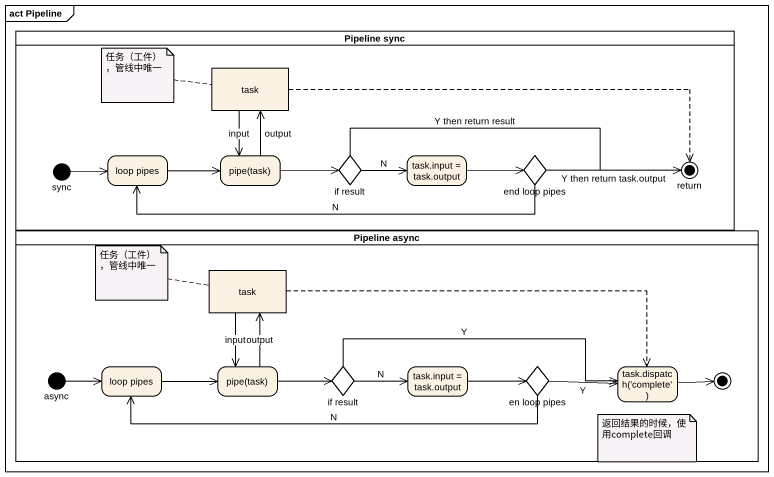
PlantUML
@startuml
mainframe act Pipeline
hide empty description
state "Pipeline sync" as Pipeline_sync <<partition>> {
  state task <<object>>
  state sync <<start>>
  state "loop pipes" as loop_pipes
  state "pipe(task)" as pipe_task
  state "if result" as if_result <<choice>>
  state "task.input = task.output" as task_input_task_output
  state "end loop pipes" as end_loop_pipes <<choice>>
  state "return" as return_ <<end>>
}
state "Pipeline async" as Pipeline_async <<partition>> {
  state "task" as task_2 <<object>>
  state async <<start>>
  state "loop pipes" as loop_pipes_2
  state "pipe(task)" as pipe_task_2
  state "if result" as if_result_2 <<choice>>
  state "task.input = task.output" as task_input_task_output_2
  state "en loop pipes" as en_loop_pipes <<choice>>
  state "task.dispatch('complete')" as task_dispatch_complete
  task_dispatch_complete -right-> [*]
}
task --> pipe_task : input
task -right[dashed]-> return_
sync -right-> loop_pipes
loop_pipes -right-> pipe_task
pipe_task -up-> task : output
pipe_task -right-> if_result
if_result -right-> task_input_task_output : N
if_result -right-> return_ : Y then return result
task_input_task_output -right-> end_loop_pipes
end_loop_pipes -left-> loop_pipes : N
end_loop_pipes -right-> return_ : Y then return task.output
task_2 --> pipe_task_2 : input
task_2 -right[dashed]-> task_dispatch_complete
async -right-> loop_pipes_2
loop_pipes_2 -right-> pipe_task_2
pipe_task_2 -up-> task_2 : output
pipe_task_2 -right-> if_result_2
if_result_2 -right-> task_input_task_output_2 : N
if_result_2 -right-> task_dispatch_complete : Y
task_input_task_output_2 -right-> en_loop_pipes
en_loop_pipes -left-> loop_pipes_2 : N
en_loop_pipes -right-> task_dispatch_complete : Y
note left of task : 任务（工件），管线中唯一
note left of task_2 : 任务（工件），管线中唯一
note as N3
  返回结果的时候，使用complete回调
end note
@enduml
